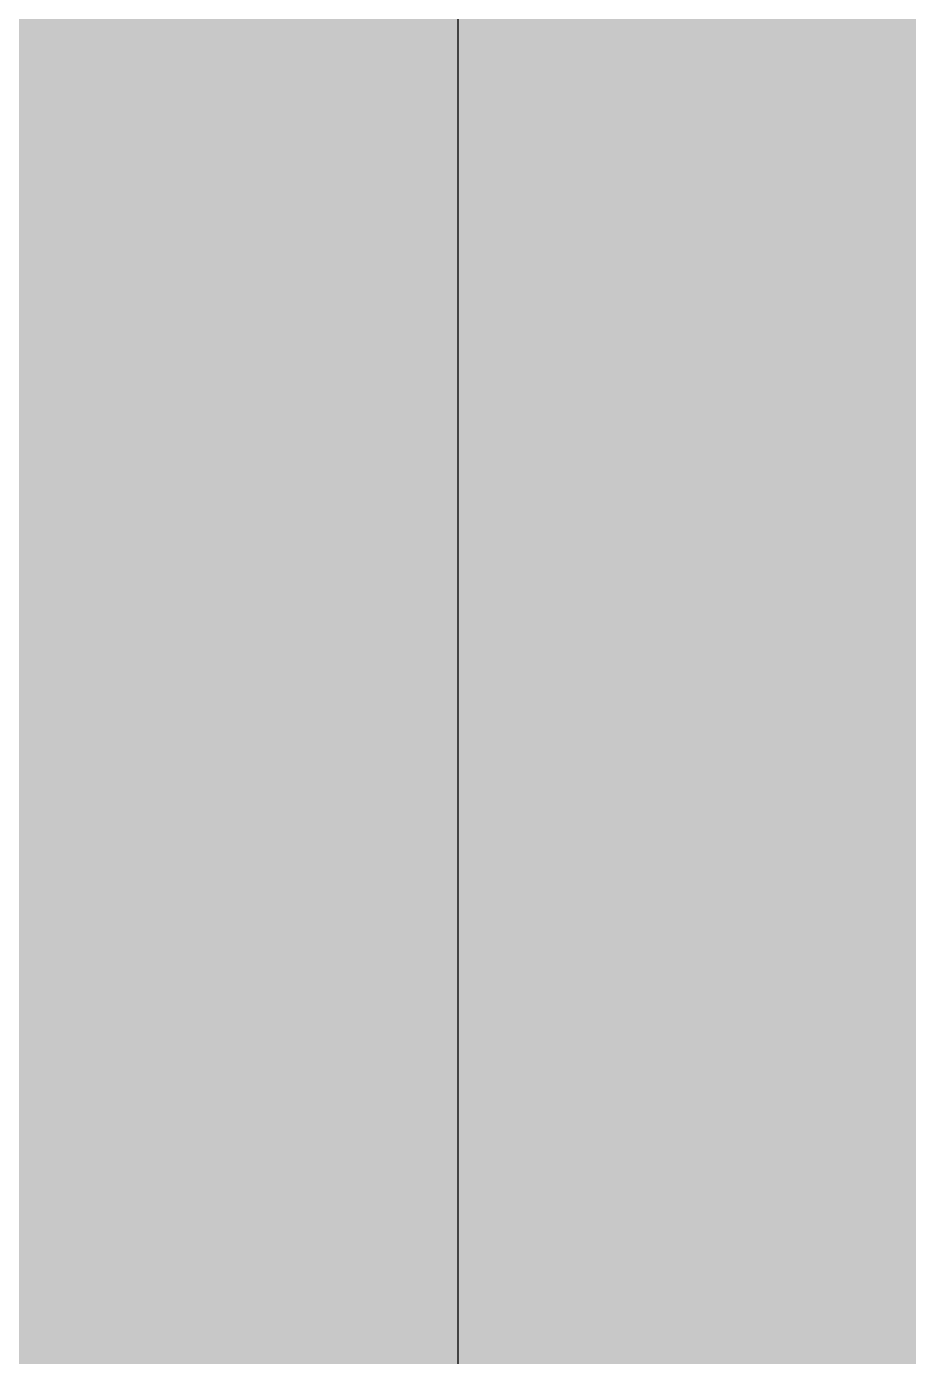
# Model space of a CAD drawing. Header units: inches. Extents: x -6 to 284, y -12 to 154.
# Drawn here: x 39.718 to 42.053, y -2.234 to 1.289 of the extents above; entities that cross this region are included whole.
import ezdxf

# ---------------------------------------------------------------- set-up
doc = ezdxf.new("R2010")
doc.units = ezdxf.units.IN
for name, color, linetype in [('Bottom Layer', 5, 'Continuous'), ('Bottom Solder', 6, 'Continuous'), ('Drill Drawing', 1, 'Continuous'), ('GND-1', 16, 'Continuous'), ('PWR-2', 130, 'Continuous'), ('Signal L1', 76, 'Continuous'), ('Signal L2', 6, 'Continuous'), ('Top Layer', 1, 'Continuous'), ('Top Overlay', 2, 'Continuous'), ('Top Paste', 8, 'Continuous'), ('Top Solder', 216, 'Continuous'), ('Via Holes', 16, 'Continuous')]:
    doc.layers.add(name, color=color, linetype=linetype)

# ---------------------------------------------------------------- blocks, each defined once
blk = doc.blocks.new('68_QFN__7_7__B_120')
at = {"layer": 'Bottom Layer'}
blk.add_hatch(color=5, dxfattribs=at).paths.add_polyline_path([(-2.815, 2.815), (2.815, 2.815), (2.815, -2.815), (-2.815, -2.815)])
at = {"layer": 'Bottom Solder'}
blk.add_hatch(color=6, dxfattribs=at).paths.add_polyline_path([(-2.9166, 2.9166), (2.9166, 2.9166), (2.9166, -2.9166), (-2.9166, -2.9166)])
blk = doc.blocks.new('C___0402_389')
at = {"layer": 'Top Layer'}
for points in [[(-0.6985, -0.3175), (-0.6985, 0.3175), (-0.2413, 0.3175), (-0.2413, -0.3175)], [(0.2413, -0.3175), (0.2413, 0.3175), (0.6985, 0.3175), (0.6985, -0.3175)]]:
    blk.add_hatch(color=1, dxfattribs=at).paths.add_polyline_path(points)
at = {"layer": 'Top Paste'}
for points in [[(-0.6985, -0.3175), (-0.6985, 0.3175), (-0.2413, 0.3175), (-0.2413, -0.3175)], [(0.2413, -0.3175), (0.2413, 0.3175), (0.6985, 0.3175), (0.6985, -0.3175)]]:
    blk.add_hatch(color=8, dxfattribs=at).paths.add_polyline_path(points)
at = {"layer": 'Top Solder'}
for points in [[(-0.7585, -0.3775), (-0.7585, 0.3775), (-0.1813, 0.3775), (-0.1813, -0.3775)], [(0.1813, -0.3775), (0.1813, 0.3775), (0.7585, 0.3775), (0.7585, -0.3775)]]:
    blk.add_hatch(color=216, dxfattribs=at).paths.add_polyline_path(points)
at = {"layer": 'Top Overlay'}
for points in [[(-0.7874, 0.4064, 0.127, 0.127, 0), (-0.7874, -0.4064, 0.127, 0.127, 0)], [(-0.2794, 0.4064, 0.127, 0.127, 0), (-0.7874, 0.4064, 0.127, 0.127, 0)], [(0.7874, 0.4064, 0.127, 0.127, 0), (0.2794, 0.4064, 0.127, 0.127, 0)], [(0.7874, 0.4064, 0.127, 0.127, 0), (0.7874, -0.4064, 0.127, 0.127, 0)], [(-0.2794, -0.4064, 0.127, 0.127, 0), (-0.7874, -0.4064, 0.127, 0.127, 0)], [(0.7874, -0.4064, 0.127, 0.127, 0), (0.2794, -0.4064, 0.127, 0.127, 0)]]:
    blk.add_lwpolyline(points, format="xyseb", dxfattribs=at)
for points in [[(-0.8191, 0.4064, 0.0635, 0.0635, 1), (-0.7556, 0.4064, 0.0635, 0.0635, 1)], [(-0.8191, 0.4064, 0.0635, 0.0635, 1), (-0.7556, 0.4064, 0.0635, 0.0635, 1)], [(-0.3111, 0.4064, 0.0635, 0.0635, 1), (-0.2477, 0.4064, 0.0635, 0.0635, 1)], [(0.2477, 0.4064, 0.0635, 0.0635, 1), (0.3111, 0.4064, 0.0635, 0.0635, 1)], [(0.7556, 0.4064, 0.0635, 0.0635, 1), (0.8191, 0.4064, 0.0635, 0.0635, 1)], [(0.7556, 0.4064, 0.0635, 0.0635, 1), (0.8191, 0.4064, 0.0635, 0.0635, 1)], [(-0.8191, -0.4064, 0.0635, 0.0635, 1), (-0.7556, -0.4064, 0.0635, 0.0635, 1)], [(-0.8191, -0.4064, 0.0635, 0.0635, 1), (-0.7556, -0.4064, 0.0635, 0.0635, 1)], [(-0.3111, -0.4064, 0.0635, 0.0635, 1), (-0.2477, -0.4064, 0.0635, 0.0635, 1)], [(0.2477, -0.4064, 0.0635, 0.0635, 1), (0.3111, -0.4064, 0.0635, 0.0635, 1)], [(0.7556, -0.4064, 0.0635, 0.0635, 1), (0.8191, -0.4064, 0.0635, 0.0635, 1)], [(0.7556, -0.4064, 0.0635, 0.0635, 1), (0.8191, -0.4064, 0.0635, 0.0635, 1)]]:
    blk.add_lwpolyline(points, format="xyseb", close=True, dxfattribs=at)
blk = doc.blocks.new('C___0402_469')
at = {"layer": 'Top Layer'}
for points in [[(-0.6985, -0.3175), (-0.6985, 0.3175), (-0.2413, 0.3175), (-0.2413, -0.3175)], [(0.2413, -0.3175), (0.2413, 0.3175), (0.6985, 0.3175), (0.6985, -0.3175)]]:
    blk.add_hatch(color=1, dxfattribs=at).paths.add_polyline_path(points)
at = {"layer": 'Top Paste'}
for points in [[(-0.6985, -0.3175), (-0.6985, 0.3175), (-0.2413, 0.3175), (-0.2413, -0.3175)], [(0.2413, -0.3175), (0.2413, 0.3175), (0.6985, 0.3175), (0.6985, -0.3175)]]:
    blk.add_hatch(color=8, dxfattribs=at).paths.add_polyline_path(points)
at = {"layer": 'Top Solder'}
for points in [[(-0.7585, -0.3775), (-0.7585, 0.3775), (-0.1813, 0.3775), (-0.1813, -0.3775)], [(0.1813, -0.3775), (0.1813, 0.3775), (0.7585, 0.3775), (0.7585, -0.3775)]]:
    blk.add_hatch(color=216, dxfattribs=at).paths.add_polyline_path(points)
at = {"layer": 'Top Overlay'}
for points in [[(-0.7874, -0.4064, 0.127, 0.127, 0), (-0.7874, 0.4064, 0.127, 0.127, 0)], [(-0.7874, 0.4064, 0.127, 0.127, 0), (-0.2794, 0.4064, 0.127, 0.127, 0)], [(0.2794, 0.4064, 0.127, 0.127, 0), (0.7874, 0.4064, 0.127, 0.127, 0)], [(0.7874, -0.4064, 0.127, 0.127, 0), (0.7874, 0.4064, 0.127, 0.127, 0)], [(-0.7874, -0.4064, 0.127, 0.127, 0), (-0.2794, -0.4064, 0.127, 0.127, 0)], [(0.2794, -0.4064, 0.127, 0.127, 0), (0.7874, -0.4064, 0.127, 0.127, 0)]]:
    blk.add_lwpolyline(points, format="xyseb", dxfattribs=at)
for points in [[(-0.8191, 0.4064, 0.0635, 0.0635, 1), (-0.7556, 0.4064, 0.0635, 0.0635, 1)], [(-0.8191, 0.4064, 0.0635, 0.0635, 1), (-0.7556, 0.4064, 0.0635, 0.0635, 1)], [(-0.3111, 0.4064, 0.0635, 0.0635, 1), (-0.2477, 0.4064, 0.0635, 0.0635, 1)], [(0.2477, 0.4064, 0.0635, 0.0635, 1), (0.3111, 0.4064, 0.0635, 0.0635, 1)], [(0.7556, 0.4064, 0.0635, 0.0635, 1), (0.8191, 0.4064, 0.0635, 0.0635, 1)], [(0.7556, 0.4064, 0.0635, 0.0635, 1), (0.8191, 0.4064, 0.0635, 0.0635, 1)], [(-0.8191, -0.4064, 0.0635, 0.0635, 1), (-0.7556, -0.4064, 0.0635, 0.0635, 1)], [(-0.8191, -0.4064, 0.0635, 0.0635, 1), (-0.7556, -0.4064, 0.0635, 0.0635, 1)], [(-0.3111, -0.4064, 0.0635, 0.0635, 1), (-0.2477, -0.4064, 0.0635, 0.0635, 1)], [(0.2477, -0.4064, 0.0635, 0.0635, 1), (0.3111, -0.4064, 0.0635, 0.0635, 1)], [(0.7556, -0.4064, 0.0635, 0.0635, 1), (0.8191, -0.4064, 0.0635, 0.0635, 1)], [(0.7556, -0.4064, 0.0635, 0.0635, 1), (0.8191, -0.4064, 0.0635, 0.0635, 1)]]:
    blk.add_lwpolyline(points, format="xyseb", close=True, dxfattribs=at)
blk = doc.blocks.new('C___0402_472')
at = {"layer": 'Top Layer'}
for points in [[(-0.6985, -0.3175), (-0.6985, 0.3175), (-0.2413, 0.3175), (-0.2413, -0.3175)], [(0.2413, -0.3175), (0.2413, 0.3175), (0.6985, 0.3175), (0.6985, -0.3175)]]:
    blk.add_hatch(color=1, dxfattribs=at).paths.add_polyline_path(points)
at = {"layer": 'Top Paste'}
for points in [[(-0.6985, -0.3175), (-0.6985, 0.3175), (-0.2413, 0.3175), (-0.2413, -0.3175)], [(0.2413, -0.3175), (0.2413, 0.3175), (0.6985, 0.3175), (0.6985, -0.3175)]]:
    blk.add_hatch(color=8, dxfattribs=at).paths.add_polyline_path(points)
at = {"layer": 'Top Solder'}
for points in [[(-0.7585, -0.3775), (-0.7585, 0.3775), (-0.1813, 0.3775), (-0.1813, -0.3775)], [(0.1813, -0.3775), (0.1813, 0.3775), (0.7585, 0.3775), (0.7585, -0.3775)]]:
    blk.add_hatch(color=216, dxfattribs=at).paths.add_polyline_path(points)
at = {"layer": 'Top Overlay'}
for points in [[(-0.7874, -0.4064, 0.127, 0.127, 0), (-0.7874, 0.4064, 0.127, 0.127, 0)], [(-0.7874, 0.4064, 0.127, 0.127, 0), (-0.2794, 0.4064, 0.127, 0.127, 0)], [(0.2794, 0.4064, 0.127, 0.127, 0), (0.7874, 0.4064, 0.127, 0.127, 0)], [(0.7874, -0.4064, 0.127, 0.127, 0), (0.7874, 0.4064, 0.127, 0.127, 0)], [(-0.7874, -0.4064, 0.127, 0.127, 0), (-0.2794, -0.4064, 0.127, 0.127, 0)], [(0.2794, -0.4064, 0.127, 0.127, 0), (0.7874, -0.4064, 0.127, 0.127, 0)]]:
    blk.add_lwpolyline(points, format="xyseb", dxfattribs=at)
for points in [[(-0.8191, 0.4064, 0.0635, 0.0635, 1), (-0.7556, 0.4064, 0.0635, 0.0635, 1)], [(-0.8191, 0.4064, 0.0635, 0.0635, 1), (-0.7556, 0.4064, 0.0635, 0.0635, 1)], [(-0.3111, 0.4064, 0.0635, 0.0635, 1), (-0.2477, 0.4064, 0.0635, 0.0635, 1)], [(0.2477, 0.4064, 0.0635, 0.0635, 1), (0.3111, 0.4064, 0.0635, 0.0635, 1)], [(0.7556, 0.4064, 0.0635, 0.0635, 1), (0.8191, 0.4064, 0.0635, 0.0635, 1)], [(0.7556, 0.4064, 0.0635, 0.0635, 1), (0.8191, 0.4064, 0.0635, 0.0635, 1)], [(-0.8191, -0.4064, 0.0635, 0.0635, 1), (-0.7556, -0.4064, 0.0635, 0.0635, 1)], [(-0.8191, -0.4064, 0.0635, 0.0635, 1), (-0.7556, -0.4064, 0.0635, 0.0635, 1)], [(-0.3111, -0.4064, 0.0635, 0.0635, 1), (-0.2477, -0.4064, 0.0635, 0.0635, 1)], [(0.2477, -0.4064, 0.0635, 0.0635, 1), (0.3111, -0.4064, 0.0635, 0.0635, 1)], [(0.7556, -0.4064, 0.0635, 0.0635, 1), (0.8191, -0.4064, 0.0635, 0.0635, 1)], [(0.7556, -0.4064, 0.0635, 0.0635, 1), (0.8191, -0.4064, 0.0635, 0.0635, 1)]]:
    blk.add_lwpolyline(points, format="xyseb", close=True, dxfattribs=at)

msp = doc.modelspace()

# ---------------------------------------------------------------- hatches: boundary and pattern name
at = {"layer": 'GND-1'}
h = msp.add_hatch(color=16, dxfattribs=at)
edge = h.paths.add_edge_path()
edge.add_arc((40.113, 1.1177), 0.15, 0, 360)
h = msp.add_hatch(color=16, dxfattribs=at)
edge = h.paths.add_edge_path()
edge.add_arc((40.6385, 1.1177), 0.15, 0, 360)
h = msp.add_hatch(color=16, dxfattribs=at)
edge = h.paths.add_edge_path()
edge.add_arc((41.164, 1.1177), 0.15, 0, 360)
h = msp.add_hatch(color=16, dxfattribs=at)
edge = h.paths.add_edge_path()
edge.add_arc((40.113, 0.5922), 0.15, 0, 360)
h = msp.add_hatch(color=16, dxfattribs=at)
edge = h.paths.add_edge_path()
edge.add_arc((40.6385, 0.5922), 0.15, 0, 360)
h = msp.add_hatch(color=16, dxfattribs=at)
edge = h.paths.add_edge_path()
edge.add_arc((41.164, 0.5922), 0.15, 0, 360)
h = msp.add_hatch(color=16, dxfattribs=at)
edge = h.paths.add_edge_path()
edge.add_arc((40.113, 0.0667), 0.15, 0, 360)
h = msp.add_hatch(color=16, dxfattribs=at)
edge = h.paths.add_edge_path()
edge.add_arc((40.6385, 0.0667), 0.15, 0, 360)
h = msp.add_hatch(color=16, dxfattribs=at)
edge = h.paths.add_edge_path()
edge.add_arc((41.164, 0.0667), 0.15, 0, 360)
h = msp.add_hatch(color=16, dxfattribs=at)
edge = h.paths.add_edge_path()
edge.add_arc((40.113, -0.4588), 0.15, 0, 360)
h = msp.add_hatch(color=16, dxfattribs=at)
edge = h.paths.add_edge_path()
edge.add_arc((40.6385, -0.4588), 0.15, 0, 360)
h = msp.add_hatch(color=16, dxfattribs=at)
edge = h.paths.add_edge_path()
edge.add_arc((41.164, -0.4588), 0.15, 0, 360)
at = {"layer": 'Signal L1'}
h = msp.add_hatch(color=76, dxfattribs=at)
edge = h.paths.add_edge_path()
edge.add_arc((40.113, 1.1177), 0.15, 0, 360)
h = msp.add_hatch(color=76, dxfattribs=at)
edge = h.paths.add_edge_path()
edge.add_arc((40.6385, 1.1177), 0.15, 0, 360)
h = msp.add_hatch(color=76, dxfattribs=at)
edge = h.paths.add_edge_path()
edge.add_arc((41.164, 1.1177), 0.15, 0, 360)
h = msp.add_hatch(color=76, dxfattribs=at)
edge = h.paths.add_edge_path()
edge.add_arc((40.113, 0.5922), 0.15, 0, 360)
h = msp.add_hatch(color=76, dxfattribs=at)
edge = h.paths.add_edge_path()
edge.add_arc((40.6385, 0.5922), 0.15, 0, 360)
h = msp.add_hatch(color=76, dxfattribs=at)
edge = h.paths.add_edge_path()
edge.add_arc((41.164, 0.5922), 0.15, 0, 360)
h = msp.add_hatch(color=76, dxfattribs=at)
edge = h.paths.add_edge_path()
edge.add_arc((40.113, 0.0667), 0.15, 0, 360)
h = msp.add_hatch(color=76, dxfattribs=at)
edge = h.paths.add_edge_path()
edge.add_arc((40.6385, 0.0667), 0.15, 0, 360)
h = msp.add_hatch(color=76, dxfattribs=at)
edge = h.paths.add_edge_path()
edge.add_arc((41.164, 0.0667), 0.15, 0, 360)
h = msp.add_hatch(color=76, dxfattribs=at)
edge = h.paths.add_edge_path()
edge.add_arc((40.113, -0.4588), 0.15, 0, 360)
h = msp.add_hatch(color=76, dxfattribs=at)
edge = h.paths.add_edge_path()
edge.add_arc((40.6385, -0.4588), 0.15, 0, 360)
h = msp.add_hatch(color=76, dxfattribs=at)
edge = h.paths.add_edge_path()
edge.add_arc((41.164, -0.4588), 0.15, 0, 360)
at = {"layer": 'Top Layer'}
msp.add_hatch(color=1, dxfattribs=at).paths.add_polyline_path([(39.7593, -1.8899), (41.6988, -1.8899), (41.6988, 1.3781), (39.7593, 1.3781)])
h = msp.add_hatch(color=1, dxfattribs=at)
edge = h.paths.add_edge_path()
edge.add_arc((40.113, 1.1177), 0.15, 0, 360)
h = msp.add_hatch(color=1, dxfattribs=at)
edge = h.paths.add_edge_path()
edge.add_arc((40.6385, 1.1177), 0.15, 0, 360)
h = msp.add_hatch(color=1, dxfattribs=at)
edge = h.paths.add_edge_path()
edge.add_arc((41.164, 1.1177), 0.15, 0, 360)
h = msp.add_hatch(color=1, dxfattribs=at)
edge = h.paths.add_edge_path()
edge.add_arc((40.113, 0.5922), 0.15, 0, 360)
h = msp.add_hatch(color=1, dxfattribs=at)
edge = h.paths.add_edge_path()
edge.add_arc((40.6385, 0.5922), 0.15, 0, 360)
h = msp.add_hatch(color=1, dxfattribs=at)
edge = h.paths.add_edge_path()
edge.add_arc((41.164, 0.5922), 0.15, 0, 360)
h = msp.add_hatch(color=1, dxfattribs=at)
edge = h.paths.add_edge_path()
edge.add_arc((40.113, 0.0667), 0.15, 0, 360)
h = msp.add_hatch(color=1, dxfattribs=at)
edge = h.paths.add_edge_path()
edge.add_arc((40.6385, 0.0667), 0.15, 0, 360)
h = msp.add_hatch(color=1, dxfattribs=at)
edge = h.paths.add_edge_path()
edge.add_arc((41.164, 0.0667), 0.15, 0, 360)
h = msp.add_hatch(color=1, dxfattribs=at)
edge = h.paths.add_edge_path()
edge.add_arc((40.113, -0.4588), 0.15, 0, 360)
h = msp.add_hatch(color=1, dxfattribs=at)
edge = h.paths.add_edge_path()
edge.add_arc((40.6385, -0.4588), 0.15, 0, 360)
h = msp.add_hatch(color=1, dxfattribs=at)
edge = h.paths.add_edge_path()
edge.add_arc((41.164, -0.4588), 0.15, 0, 360)
at = {"layer": 'Via Holes'}
h = msp.add_hatch(color=7, dxfattribs=at)
edge = h.paths.add_edge_path()
edge.add_arc((40.113, 1.1177), 0.075, 0, 360)
h = msp.add_hatch(color=7, dxfattribs=at)
edge = h.paths.add_edge_path()
edge.add_arc((40.6385, 1.1177), 0.075, 0, 360)
h = msp.add_hatch(color=7, dxfattribs=at)
edge = h.paths.add_edge_path()
edge.add_arc((41.164, 1.1177), 0.075, 0, 360)
h = msp.add_hatch(color=7, dxfattribs=at)
edge = h.paths.add_edge_path()
edge.add_arc((40.113, 0.5922), 0.075, 0, 360)
h = msp.add_hatch(color=7, dxfattribs=at)
edge = h.paths.add_edge_path()
edge.add_arc((40.6385, 0.5922), 0.075, 0, 360)
h = msp.add_hatch(color=7, dxfattribs=at)
edge = h.paths.add_edge_path()
edge.add_arc((41.164, 0.5922), 0.075, 0, 360)
h = msp.add_hatch(color=7, dxfattribs=at)
edge = h.paths.add_edge_path()
edge.add_arc((40.113, 0.0667), 0.075, 0, 360)
h = msp.add_hatch(color=7, dxfattribs=at)
edge = h.paths.add_edge_path()
edge.add_arc((40.6385, 0.0667), 0.075, 0, 360)
h = msp.add_hatch(color=7, dxfattribs=at)
edge = h.paths.add_edge_path()
edge.add_arc((41.164, 0.0667), 0.075, 0, 360)
h = msp.add_hatch(color=7, dxfattribs=at)
edge = h.paths.add_edge_path()
edge.add_arc((40.113, -0.4588), 0.075, 0, 360)
h = msp.add_hatch(color=7, dxfattribs=at)
edge = h.paths.add_edge_path()
edge.add_arc((40.6385, -0.4588), 0.075, 0, 360)
h = msp.add_hatch(color=7, dxfattribs=at)
edge = h.paths.add_edge_path()
edge.add_arc((41.164, -0.4588), 0.075, 0, 360)

# ---------------------------------------------------------------- linework, layer by layer
at = {"layer": 'Drill Drawing'}
for points in [[(39.859, 0.8637, 0.0508, 0.0508, 0), (39.859, 1.3717, 0.0508, 0.0508, 0)], [(40.367, 0.8637, 0.0508, 0.0508, 0), (40.367, 1.3717, 0.0508, 0.0508, 0)], [(40.3845, 0.8637, 0.0508, 0.0508, 0), (40.3845, 1.3717, 0.0508, 0.0508, 0)], [(40.8925, 0.8637, 0.0508, 0.0508, 0), (40.8925, 1.3717, 0.0508, 0.0508, 0)], [(40.91, 0.8637, 0.0508, 0.0508, 0), (40.91, 1.3717, 0.0508, 0.0508, 0)], [(41.418, 0.8637, 0.0508, 0.0508, 0), (41.418, 1.3717, 0.0508, 0.0508, 0)], [(39.859, 0.8637, 0.0508, 0.0508, 0), (40.367, 0.8637, 0.0508, 0.0508, 0)], [(40.3845, 0.8637, 0.0508, 0.0508, 0), (40.8925, 0.8637, 0.0508, 0.0508, 0)], [(40.91, 0.8637, 0.0508, 0.0508, 0), (41.418, 0.8637, 0.0508, 0.0508, 0)], [(39.859, 0.8462, 0.0508, 0.0508, 0), (40.367, 0.8462, 0.0508, 0.0508, 0)], [(39.859, 0.3382, 0.0508, 0.0508, 0), (39.859, 0.8462, 0.0508, 0.0508, 0)], [(40.367, 0.3382, 0.0508, 0.0508, 0), (40.367, 0.8462, 0.0508, 0.0508, 0)], [(40.3845, 0.8462, 0.0508, 0.0508, 0), (40.8925, 0.8462, 0.0508, 0.0508, 0)], [(40.3845, 0.3382, 0.0508, 0.0508, 0), (40.3845, 0.8462, 0.0508, 0.0508, 0)], [(40.8925, 0.3382, 0.0508, 0.0508, 0), (40.8925, 0.8462, 0.0508, 0.0508, 0)], [(40.91, 0.8462, 0.0508, 0.0508, 0), (41.418, 0.8462, 0.0508, 0.0508, 0)], [(40.91, 0.3382, 0.0508, 0.0508, 0), (40.91, 0.8462, 0.0508, 0.0508, 0)], [(41.418, 0.3382, 0.0508, 0.0508, 0), (41.418, 0.8462, 0.0508, 0.0508, 0)], [(39.859, 0.3382, 0.0508, 0.0508, 0), (40.367, 0.3382, 0.0508, 0.0508, 0)], [(40.3845, 0.3382, 0.0508, 0.0508, 0), (40.8925, 0.3382, 0.0508, 0.0508, 0)], [(40.91, 0.3382, 0.0508, 0.0508, 0), (41.418, 0.3382, 0.0508, 0.0508, 0)], [(39.859, 0.3207, 0.0508, 0.0508, 0), (40.367, 0.3207, 0.0508, 0.0508, 0)], [(39.859, -0.1873, 0.0508, 0.0508, 0), (39.859, 0.3207, 0.0508, 0.0508, 0)], [(40.367, -0.1873, 0.0508, 0.0508, 0), (40.367, 0.3207, 0.0508, 0.0508, 0)], [(40.3845, 0.3207, 0.0508, 0.0508, 0), (40.8925, 0.3207, 0.0508, 0.0508, 0)], [(40.3845, -0.1873, 0.0508, 0.0508, 0), (40.3845, 0.3207, 0.0508, 0.0508, 0)], [(40.8925, -0.1873, 0.0508, 0.0508, 0), (40.8925, 0.3207, 0.0508, 0.0508, 0)], [(40.91, 0.3207, 0.0508, 0.0508, 0), (41.418, 0.3207, 0.0508, 0.0508, 0)], [(40.91, -0.1873, 0.0508, 0.0508, 0), (40.91, 0.3207, 0.0508, 0.0508, 0)], [(41.418, -0.1873, 0.0508, 0.0508, 0), (41.418, 0.3207, 0.0508, 0.0508, 0)], [(39.859, -0.1873, 0.0508, 0.0508, 0), (40.367, -0.1873, 0.0508, 0.0508, 0)], [(40.3845, -0.1873, 0.0508, 0.0508, 0), (40.8925, -0.1873, 0.0508, 0.0508, 0)], [(40.91, -0.1873, 0.0508, 0.0508, 0), (41.418, -0.1873, 0.0508, 0.0508, 0)], [(39.859, -0.2048, 0.0508, 0.0508, 0), (40.367, -0.2048, 0.0508, 0.0508, 0)], [(39.859, -0.7128, 0.0508, 0.0508, 0), (39.859, -0.2048, 0.0508, 0.0508, 0)], [(40.367, -0.7128, 0.0508, 0.0508, 0), (40.367, -0.2048, 0.0508, 0.0508, 0)], [(40.3845, -0.2048, 0.0508, 0.0508, 0), (40.8925, -0.2048, 0.0508, 0.0508, 0)], [(40.3845, -0.7128, 0.0508, 0.0508, 0), (40.3845, -0.2048, 0.0508, 0.0508, 0)], [(40.8925, -0.7128, 0.0508, 0.0508, 0), (40.8925, -0.2048, 0.0508, 0.0508, 0)], [(40.91, -0.2048, 0.0508, 0.0508, 0), (41.418, -0.2048, 0.0508, 0.0508, 0)], [(40.91, -0.7128, 0.0508, 0.0508, 0), (40.91, -0.2048, 0.0508, 0.0508, 0)], [(41.418, -0.7128, 0.0508, 0.0508, 0), (41.418, -0.2048, 0.0508, 0.0508, 0)], [(39.859, -0.7128, 0.0508, 0.0508, 0), (40.367, -0.7128, 0.0508, 0.0508, 0)], [(40.3845, -0.7128, 0.0508, 0.0508, 0), (40.8925, -0.7128, 0.0508, 0.0508, 0)], [(40.91, -0.7128, 0.0508, 0.0508, 0), (41.418, -0.7128, 0.0508, 0.0508, 0)]]:
    msp.add_lwpolyline(points, format="xyseb", dxfattribs=at)
for points in [[(39.8463, 0.8637, 0.0254, 0.0254, 1), (39.8717, 0.8637, 0.0254, 0.0254, 1)], [(39.8463, 0.8637, 0.0254, 0.0254, 1), (39.8717, 0.8637, 0.0254, 0.0254, 1)], [(40.3543, 0.8637, 0.0254, 0.0254, 1), (40.3797, 0.8637, 0.0254, 0.0254, 1)], [(40.3543, 0.8637, 0.0254, 0.0254, 1), (40.3797, 0.8637, 0.0254, 0.0254, 1)], [(40.3718, 0.8637, 0.0254, 0.0254, 1), (40.3972, 0.8637, 0.0254, 0.0254, 1)], [(40.3718, 0.8637, 0.0254, 0.0254, 1), (40.3972, 0.8637, 0.0254, 0.0254, 1)], [(40.8798, 0.8637, 0.0254, 0.0254, 1), (40.9052, 0.8637, 0.0254, 0.0254, 1)], [(40.8798, 0.8637, 0.0254, 0.0254, 1), (40.9052, 0.8637, 0.0254, 0.0254, 1)], [(40.8973, 0.8637, 0.0254, 0.0254, 1), (40.9227, 0.8637, 0.0254, 0.0254, 1)], [(40.8973, 0.8637, 0.0254, 0.0254, 1), (40.9227, 0.8637, 0.0254, 0.0254, 1)], [(41.4053, 0.8637, 0.0254, 0.0254, 1), (41.4307, 0.8637, 0.0254, 0.0254, 1)], [(41.4053, 0.8637, 0.0254, 0.0254, 1), (41.4307, 0.8637, 0.0254, 0.0254, 1)], [(39.8463, 0.8462, 0.0254, 0.0254, 1), (39.8717, 0.8462, 0.0254, 0.0254, 1)], [(39.8463, 0.8462, 0.0254, 0.0254, 1), (39.8717, 0.8462, 0.0254, 0.0254, 1)], [(40.3543, 0.8462, 0.0254, 0.0254, 1), (40.3797, 0.8462, 0.0254, 0.0254, 1)], [(40.3543, 0.8462, 0.0254, 0.0254, 1), (40.3797, 0.8462, 0.0254, 0.0254, 1)], [(40.3718, 0.8462, 0.0254, 0.0254, 1), (40.3972, 0.8462, 0.0254, 0.0254, 1)], [(40.3718, 0.8462, 0.0254, 0.0254, 1), (40.3972, 0.8462, 0.0254, 0.0254, 1)], [(40.8798, 0.8462, 0.0254, 0.0254, 1), (40.9052, 0.8462, 0.0254, 0.0254, 1)], [(40.8798, 0.8462, 0.0254, 0.0254, 1), (40.9052, 0.8462, 0.0254, 0.0254, 1)], [(40.8973, 0.8462, 0.0254, 0.0254, 1), (40.9227, 0.8462, 0.0254, 0.0254, 1)], [(40.8973, 0.8462, 0.0254, 0.0254, 1), (40.9227, 0.8462, 0.0254, 0.0254, 1)], [(41.4053, 0.8462, 0.0254, 0.0254, 1), (41.4307, 0.8462, 0.0254, 0.0254, 1)], [(41.4053, 0.8462, 0.0254, 0.0254, 1), (41.4307, 0.8462, 0.0254, 0.0254, 1)], [(39.8463, 0.3382, 0.0254, 0.0254, 1), (39.8717, 0.3382, 0.0254, 0.0254, 1)], [(39.8463, 0.3382, 0.0254, 0.0254, 1), (39.8717, 0.3382, 0.0254, 0.0254, 1)], [(40.3543, 0.3382, 0.0254, 0.0254, 1), (40.3797, 0.3382, 0.0254, 0.0254, 1)], [(40.3543, 0.3382, 0.0254, 0.0254, 1), (40.3797, 0.3382, 0.0254, 0.0254, 1)], [(40.3718, 0.3382, 0.0254, 0.0254, 1), (40.3972, 0.3382, 0.0254, 0.0254, 1)], [(40.3718, 0.3382, 0.0254, 0.0254, 1), (40.3972, 0.3382, 0.0254, 0.0254, 1)], [(40.8798, 0.3382, 0.0254, 0.0254, 1), (40.9052, 0.3382, 0.0254, 0.0254, 1)], [(40.8798, 0.3382, 0.0254, 0.0254, 1), (40.9052, 0.3382, 0.0254, 0.0254, 1)], [(40.8973, 0.3382, 0.0254, 0.0254, 1), (40.9227, 0.3382, 0.0254, 0.0254, 1)], [(40.8973, 0.3382, 0.0254, 0.0254, 1), (40.9227, 0.3382, 0.0254, 0.0254, 1)], [(41.4053, 0.3382, 0.0254, 0.0254, 1), (41.4307, 0.3382, 0.0254, 0.0254, 1)], [(41.4053, 0.3382, 0.0254, 0.0254, 1), (41.4307, 0.3382, 0.0254, 0.0254, 1)], [(39.8463, 0.3207, 0.0254, 0.0254, 1), (39.8717, 0.3207, 0.0254, 0.0254, 1)], [(39.8463, 0.3207, 0.0254, 0.0254, 1), (39.8717, 0.3207, 0.0254, 0.0254, 1)], [(40.3543, 0.3207, 0.0254, 0.0254, 1), (40.3797, 0.3207, 0.0254, 0.0254, 1)], [(40.3543, 0.3207, 0.0254, 0.0254, 1), (40.3797, 0.3207, 0.0254, 0.0254, 1)], [(40.3718, 0.3207, 0.0254, 0.0254, 1), (40.3972, 0.3207, 0.0254, 0.0254, 1)], [(40.3718, 0.3207, 0.0254, 0.0254, 1), (40.3972, 0.3207, 0.0254, 0.0254, 1)], [(40.8798, 0.3207, 0.0254, 0.0254, 1), (40.9052, 0.3207, 0.0254, 0.0254, 1)], [(40.8798, 0.3207, 0.0254, 0.0254, 1), (40.9052, 0.3207, 0.0254, 0.0254, 1)], [(40.8973, 0.3207, 0.0254, 0.0254, 1), (40.9227, 0.3207, 0.0254, 0.0254, 1)], [(40.8973, 0.3207, 0.0254, 0.0254, 1), (40.9227, 0.3207, 0.0254, 0.0254, 1)], [(41.4053, 0.3207, 0.0254, 0.0254, 1), (41.4307, 0.3207, 0.0254, 0.0254, 1)], [(41.4053, 0.3207, 0.0254, 0.0254, 1), (41.4307, 0.3207, 0.0254, 0.0254, 1)], [(39.8463, -0.1873, 0.0254, 0.0254, 1), (39.8717, -0.1873, 0.0254, 0.0254, 1)], [(39.8463, -0.1873, 0.0254, 0.0254, 1), (39.8717, -0.1873, 0.0254, 0.0254, 1)], [(40.3543, -0.1873, 0.0254, 0.0254, 1), (40.3797, -0.1873, 0.0254, 0.0254, 1)], [(40.3543, -0.1873, 0.0254, 0.0254, 1), (40.3797, -0.1873, 0.0254, 0.0254, 1)], [(40.3718, -0.1873, 0.0254, 0.0254, 1), (40.3972, -0.1873, 0.0254, 0.0254, 1)], [(40.3718, -0.1873, 0.0254, 0.0254, 1), (40.3972, -0.1873, 0.0254, 0.0254, 1)], [(40.8798, -0.1873, 0.0254, 0.0254, 1), (40.9052, -0.1873, 0.0254, 0.0254, 1)], [(40.8798, -0.1873, 0.0254, 0.0254, 1), (40.9052, -0.1873, 0.0254, 0.0254, 1)], [(40.8973, -0.1873, 0.0254, 0.0254, 1), (40.9227, -0.1873, 0.0254, 0.0254, 1)], [(40.8973, -0.1873, 0.0254, 0.0254, 1), (40.9227, -0.1873, 0.0254, 0.0254, 1)], [(41.4053, -0.1873, 0.0254, 0.0254, 1), (41.4307, -0.1873, 0.0254, 0.0254, 1)], [(41.4053, -0.1873, 0.0254, 0.0254, 1), (41.4307, -0.1873, 0.0254, 0.0254, 1)], [(39.8463, -0.2048, 0.0254, 0.0254, 1), (39.8717, -0.2048, 0.0254, 0.0254, 1)], [(39.8463, -0.2048, 0.0254, 0.0254, 1), (39.8717, -0.2048, 0.0254, 0.0254, 1)], [(40.3543, -0.2048, 0.0254, 0.0254, 1), (40.3797, -0.2048, 0.0254, 0.0254, 1)], [(40.3543, -0.2048, 0.0254, 0.0254, 1), (40.3797, -0.2048, 0.0254, 0.0254, 1)], [(40.3718, -0.2048, 0.0254, 0.0254, 1), (40.3972, -0.2048, 0.0254, 0.0254, 1)], [(40.3718, -0.2048, 0.0254, 0.0254, 1), (40.3972, -0.2048, 0.0254, 0.0254, 1)], [(40.8798, -0.2048, 0.0254, 0.0254, 1), (40.9052, -0.2048, 0.0254, 0.0254, 1)], [(40.8798, -0.2048, 0.0254, 0.0254, 1), (40.9052, -0.2048, 0.0254, 0.0254, 1)], [(40.8973, -0.2048, 0.0254, 0.0254, 1), (40.9227, -0.2048, 0.0254, 0.0254, 1)], [(40.8973, -0.2048, 0.0254, 0.0254, 1), (40.9227, -0.2048, 0.0254, 0.0254, 1)], [(41.4053, -0.2048, 0.0254, 0.0254, 1), (41.4307, -0.2048, 0.0254, 0.0254, 1)], [(41.4053, -0.2048, 0.0254, 0.0254, 1), (41.4307, -0.2048, 0.0254, 0.0254, 1)], [(39.8463, -0.7128, 0.0254, 0.0254, 1), (39.8717, -0.7128, 0.0254, 0.0254, 1)], [(39.8463, -0.7128, 0.0254, 0.0254, 1), (39.8717, -0.7128, 0.0254, 0.0254, 1)], [(40.3543, -0.7128, 0.0254, 0.0254, 1), (40.3797, -0.7128, 0.0254, 0.0254, 1)], [(40.3543, -0.7128, 0.0254, 0.0254, 1), (40.3797, -0.7128, 0.0254, 0.0254, 1)], [(40.3718, -0.7128, 0.0254, 0.0254, 1), (40.3972, -0.7128, 0.0254, 0.0254, 1)], [(40.3718, -0.7128, 0.0254, 0.0254, 1), (40.3972, -0.7128, 0.0254, 0.0254, 1)], [(40.8798, -0.7128, 0.0254, 0.0254, 1), (40.9052, -0.7128, 0.0254, 0.0254, 1)], [(40.8798, -0.7128, 0.0254, 0.0254, 1), (40.9052, -0.7128, 0.0254, 0.0254, 1)], [(40.8973, -0.7128, 0.0254, 0.0254, 1), (40.9227, -0.7128, 0.0254, 0.0254, 1)], [(40.8973, -0.7128, 0.0254, 0.0254, 1), (40.9227, -0.7128, 0.0254, 0.0254, 1)], [(41.4053, -0.7128, 0.0254, 0.0254, 1), (41.4307, -0.7128, 0.0254, 0.0254, 1)], [(41.4053, -0.7128, 0.0254, 0.0254, 1), (41.4307, -0.7128, 0.0254, 0.0254, 1)]]:
    msp.add_lwpolyline(points, format="xyseb", close=True, dxfattribs=at)
at = {"layer": 'PWR-2'}
msp.add_line((40.8597, 3.8309), (40.8597, -3.1562), dxfattribs=at)
for points in [[(41.7278, -3.744, 0.254, 0.254, 0), (41.7278, 4.0529, 0.254, 0.254, 0)], [(41.1187, -3.2635, 0.254, 0.254, 0), (41.1187, 3.9381, 0.254, 0.254, 0)]]:
    msp.add_lwpolyline(points, format="xyseb", dxfattribs=at)
at = {"layer": 'Signal L1'}
for points in [[(41.9367, 0.2115, 0.254, 0.254, -0.414214), (42.3975, 0.6723, 0.254, 0.254, 0)], [(41.9367, -0.5574, 0.254, 0.254, 0), (41.9367, 0.2115, 0.254, 0.254, 0)], [(41.9367, -0.5574, 0.254, 0.254, -0.414214), (41.5028, -0.9913, 0.254, 0.254, 0)], [(36.8051, -0.9913, 0.254, 0.254, 0), (41.5028, -0.9913, 0.254, 0.254, 0)], [(33.0967, -1.6206, 0.1016, 0.1016, 0), (49.8655, -1.6206, 0.1016, 0.1016, 0)], [(32.935, -1.8865, 0.1016, 0.1016, 0), (49.9624, -1.8865, 0.1016, 0.1016, 0)], [(32.7838, -2.163, 0.1016, 0.1016, 0), (50.0721, -2.163, 0.1016, 0.1016, 0)]]:
    msp.add_lwpolyline(points, format="xyseb", dxfattribs=at)
for points in [[(41.8732, 0.2115, 0.127, 0.127, 1), (42.0002, 0.2115, 0.127, 0.127, 1)], [(41.8732, 0.2115, 0.127, 0.127, 1), (42.0002, 0.2115, 0.127, 0.127, 1)], [(41.8732, -0.5574, 0.127, 0.127, 1), (42.0002, -0.5574, 0.127, 0.127, 1)], [(41.8732, -0.5574, 0.127, 0.127, 1), (42.0002, -0.5574, 0.127, 0.127, 1)], [(41.4393, -0.9913, 0.127, 0.127, 1), (41.5663, -0.9913, 0.127, 0.127, 1)], [(41.4393, -0.9913, 0.127, 0.127, 1), (41.5663, -0.9913, 0.127, 0.127, 1)]]:
    msp.add_lwpolyline(points, format="xyseb", close=True, dxfattribs=at)
at = {"layer": 'Signal L2'}
for points in [[(33.3691, -1.5979, 0.0889, 0.0889, 0), (48.0882, -1.5979, 0.0889, 0.0889, 0)], [(33.3691, -1.89, 0.0889, 0.0889, 0), (48.0882, -1.89, 0.0889, 0.0889, 0)]]:
    msp.add_lwpolyline(points, format="xyseb", dxfattribs=at)
at = {"layer": 'Top Layer'}
for points in [[(41.6988, 1.16, 0.254, 0.254, -0.198912), (41.5967, 1.1177, 0.254, 0.254, 0)], [(41.6988, -2.1801, 0.254, 0.254, 0), (41.6988, 1.16, 0.254, 0.254, 0)], [(41.164, 1.1177, 0.254, 0.254, 0), (41.5967, 1.1177, 0.254, 0.254, 0)], [(41.2434, -2.6354, 0.254, 0.254, 0), (41.6988, -2.1801, 0.254, 0.254, 0)]]:
    msp.add_lwpolyline(points, format="xyseb", dxfattribs=at)
for points in [[(41.6353, 1.16, 0.127, 0.127, 1), (41.7623, 1.16, 0.127, 0.127, 1)], [(41.6353, 1.16, 0.127, 0.127, 1), (41.7623, 1.16, 0.127, 0.127, 1)], [(41.1005, 1.1177, 0.127, 0.127, 1), (41.2275, 1.1177, 0.127, 0.127, 1)], [(41.5332, 1.1177, 0.127, 0.127, 1), (41.6602, 1.1177, 0.127, 0.127, 1)], [(41.5332, 1.1177, 0.127, 0.127, 1), (41.6602, 1.1177, 0.127, 0.127, 1)], [(41.6353, -2.1801, 0.127, 0.127, 1), (41.7623, -2.1801, 0.127, 0.127, 1)], [(41.6353, -2.1801, 0.127, 0.127, 1), (41.7623, -2.1801, 0.127, 0.127, 1)]]:
    msp.add_lwpolyline(points, format="xyseb", close=True, dxfattribs=at)

# ---------------------------------------------------------------- block references
at = {"rotation": 180}
for name, p in [('68_QFN__7_7__B_120', (39.4022, -0.2532)), ('C___0402_389', (42.1179, -0.1847))]:
    msp.add_blockref(name, p, dxfattribs=at)
for name, p in [('C___0402_469', (42.1179, 1.16)), ('C___0402_472', (42.1179, -1.4835))]:
    msp.add_blockref(name, p)

doc.saveas('drawing.dxf')
